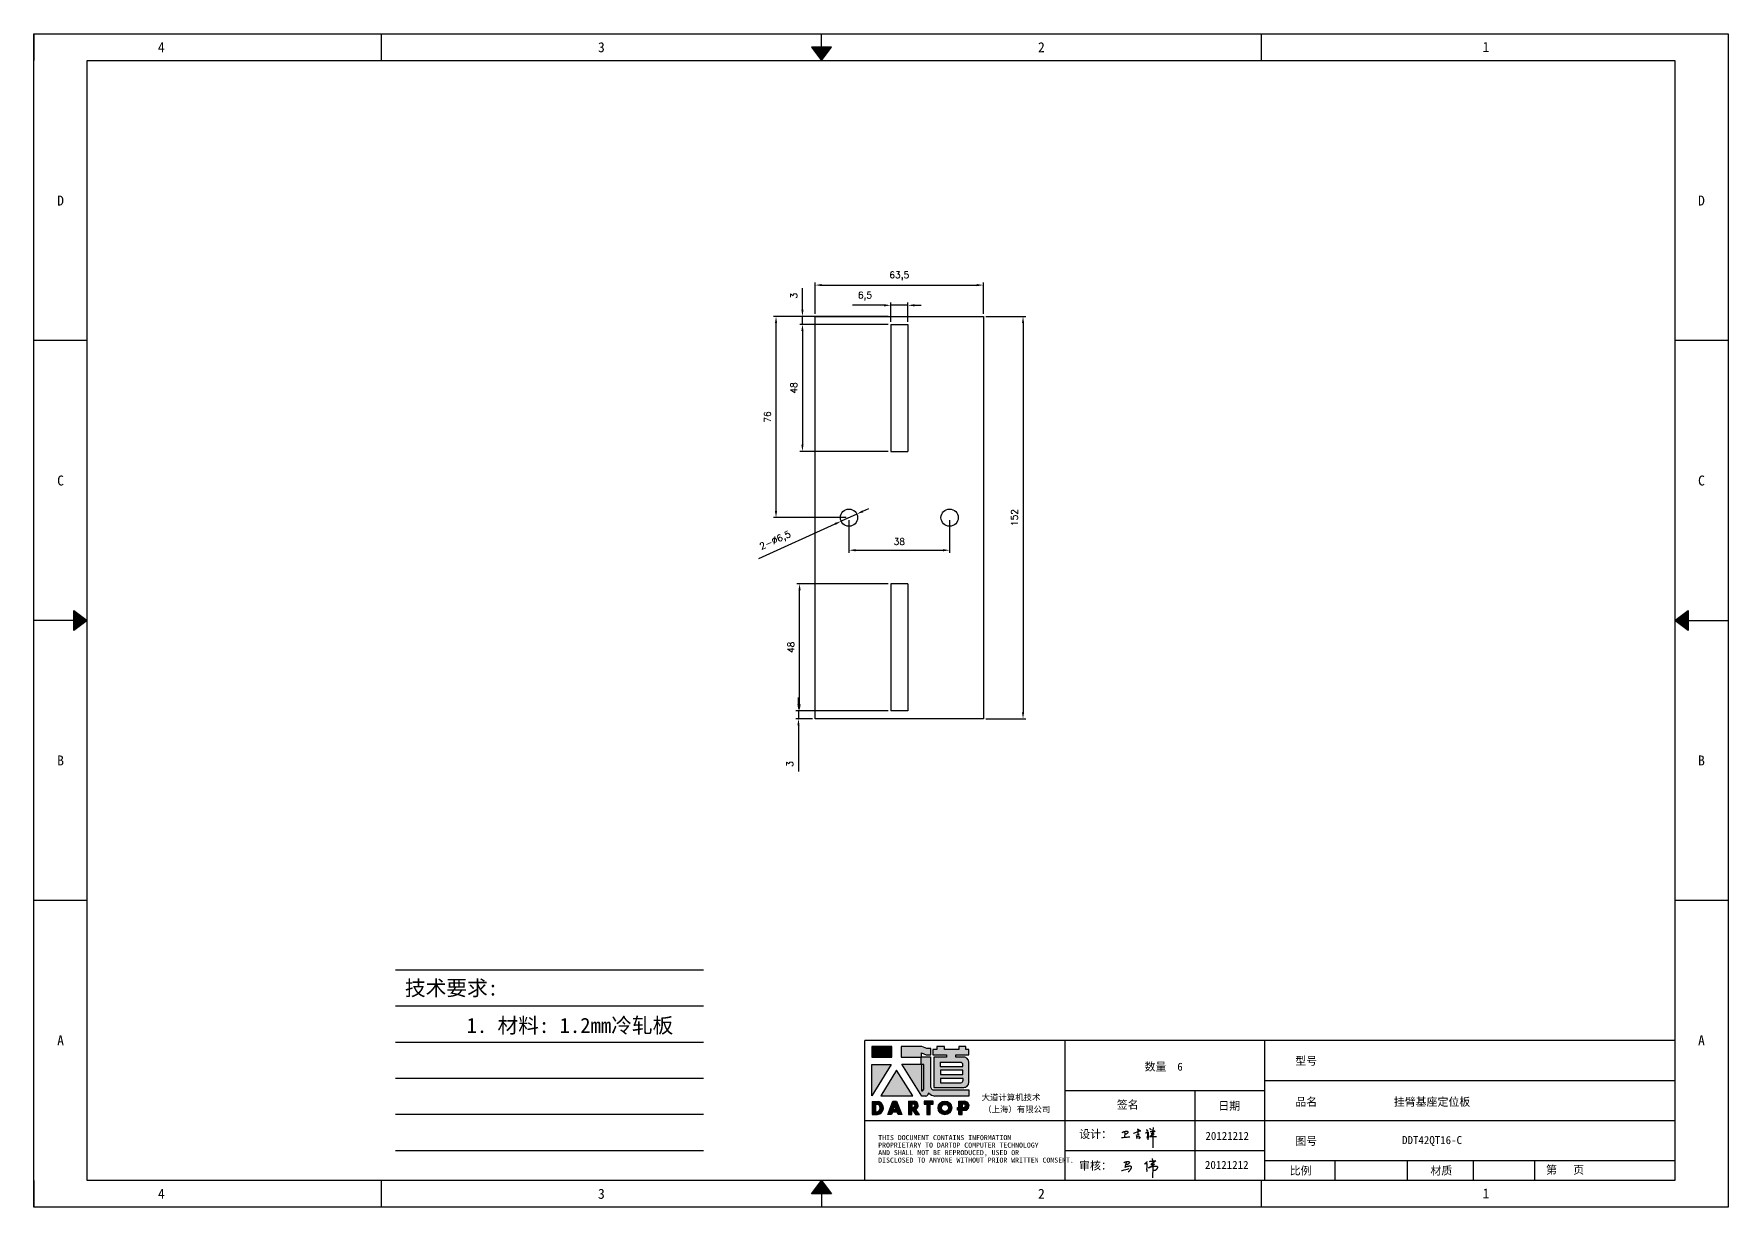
# Model space of a CAD drawing. Header units: millimetres. Extents: x 25928 to 50356, y -44172 to 20163.
# Drawn here: x 39392 to 40032, y 9096 to 9539 of the extents above; entities that cross this region are included whole.
import ezdxf
from ezdxf.enums import TextEntityAlignment as Align

# ---------------------------------------------------------------- set-up
doc = ezdxf.new("R2010")
doc.units = ezdxf.units.MM
doc.linetypes.add('DOT', pattern=[0.25, 0, -0.25])
doc.layers.add('4', color=7, linetype='Continuous')
doc.layers.add('print', color=30, linetype='Continuous')
doc.layers.add('dim', color=2, linetype='Continuous', lineweight=9)
doc.styles.add('Dartop', font='')
doc.styles.add('HZ', font='')
doc.styles.add('hzHT', font='simhei.ttf')
doc.styles.get("Standard").update_dxf_attribs({"font": 'txt', "bigfont": 'gbcbig.shx'})
doc.styles.get('Dartop').set_extended_font_data('FangSong_GB2312')
doc.styles.get('HZ').set_extended_font_data('SimSun')
doc.dimstyles.new('0.5small', dxfattribs={"dimtxt": 2.5, "dimasz": 2.5, "dimexe": 1, "dimexo": 1, "dimgap": 2, "dimtad": 1, "dimtxsty": 'Standard', "dimcen": 2.5, "dimadec": 0, "dimazin": 0, "dimtfac": 1, "dimtmove": 0, "dimatfit": 3, "dimfxl": 0, "dimarcsym": 0})

# ---------------------------------------------------------------- blocks, each defined once
blk = doc.blocks.new('*U5')
at = {"color": 254, "linetype": 'Continuous', "extrusion": (0, 0, -1)}
for points in [[(-17, 0.333), (-16.812, 0.25), (-17, 0.5)], [(-17, 0.333), (-17.188, 0.25), (-16.812, 0.25)], [(-17, 0.333), (-17, 0.5), (-17.188, 0.25)]]:
    blk.add_solid(points, dxfattribs=at)
blk = doc.blocks.new('*U6')
at = {"color": 254, "linetype": 'Continuous'}
for points in [[(17, 21.667), (17.188, 21.75), (16.812, 21.75)], [(17, 21.667), (16.812, 21.75), (17, 21.5)], [(17, 21.667), (17, 21.5), (17.188, 21.75)]]:
    blk.add_solid(points, dxfattribs=at)
blk = doc.blocks.new('*U3')
at = {"color": 254, "linetype": 'Continuous', "extrusion": (0, 0, -1)}
for points in [[(-0.833, 11), (-0.75, 10.812), (-0.75, 11.188)], [(-0.833, 11), (-0.75, 11.188), (-1, 11)], [(-0.833, 11), (-1, 11), (-0.75, 10.812)]]:
    blk.add_solid(points, dxfattribs=at)
blk = doc.blocks.new('dadao')
for p, q in [((48, 19.2), (44.9, 10.4)), ((44.9, 10.4), (51.2, 10.4)), ((51.2, 10.4), (48, 19.2))]:
    blk.add_line(p, q)
for points in [[(41.8, 121.6), (41.8, 143.7), (-0.4, 143.7), (-0.4, 121.6), (41.8, 121.6)], [(104.8, 122), (104.8, 130.3), (114.1, 126.3), (124.2, 126.3), (124.2, 139.6), (115.9, 139.6), (105.1, 143.9), (61.5, 143.9)], [(61.7, 144), (61.7, 121.3), (103.9, 121.3)], [(113.4, 38.7), (105.1, 38.7), (63, 106.5), (103.9, 106.5), (103.9, 120.9), (103.9, 121.3)], [(109.7, 53.6), (109.7, 106.2), (104.3, 106.2), (104.3, 50.4), (106.6, 50.4)], [(144.6, 94.4), (144.6, 84.8), (192, 84.8), (192, 94.1), (144.9, 94.1)], [(120.2, 45), (119.5, 45), (119.5, 44.6)], [(0, 28), (0, 0), (11.8, 0)], [(0.1, 28), (14, 28)], [(7.1, 21.8), (7.1, 6.1), (12, 6.1)], [(7.1, 21.8), (11.4, 21.8)], [(76.8, 28.2), (76.8, 0), (84.1, 0), (84.1, 11.1), (91.6, -0.1), (100.3, -0.1), (91.7, 11.1)], [(76.8, 28.2), (90.6, 28.2)], [(84, 22.7), (84, 15.3), (87.2, 15.3)], [(84, 22.7), (87.3, 22.7)], [(183.7, 0), (183.7, 9.6), (180.6, 9.6), (180.6, 14.9), (183.8, 14.9), (183.8, 28.1), (196.1, 28.1), (196.5, 28.1)], [(183.7, 0), (190.9, 0), (190.9, 9.6), (198.8, 9.6)], [(194.9, 22.3), (190.8, 22.3), (190.8, 15), (194.4, 15)]]:
    blk.add_lwpolyline(points)
blk.add_lwpolyline([(137.1, 144.2), (137.1, 137.9), (128.3, 137.9), (128.3, 126.5), (157.3, 126.5), (157.3, 121.5), (130.3, 121.5), (130.3, 57.5), (194.4, 57.5, 0.414214), (204.4, 67.5), (204.4, 111.3, 0.414214), (194.4, 121.3), (177.5, 121.3), (177.5, 126.3), (204.7, 126.3), (204.7, 137.7), (198.2, 137.7), (198.2, 143.9), (183.3, 143.9), (183.3, 138), (153, 138), (153, 144.2), (137.1, 144.2)], format="xyb", close=True)
for points in [[(104.8, 122), (123.4, 122), (123.4, 60, 0.414214), (131.4, 52), (204.8, 52), (204.8, 39.1), (131.7, 39.1)], [(144.3, 110.8), (144.3, 101.8), (192.3, 101.8), (192.3, 105.5, 0.414214), (187.3, 110.5), (144.3, 110.5)], [(144.6, 77), (144.6, 67.5), (187.6, 67.5, 0.414214), (192.6, 72.5), (192.6, 76.4), (144.6, 76.4)]]:
    blk.add_lwpolyline(points, format="xyb")
for points in [[(-0.3, 106.2), (40.4, 106.2), (-0.3, 39.7), (-0.3, 106.2)], [(51.7, 94.1), (18.4, 39.3), (86.2, 39.3)], [(43.8, 28.2), (51.8, 28.2), (62.6, -0.1), (55, -0.1), (53.2, 5), (42.9, 5), (41.1, 0), (33.6, 0)], [(110, 28.1), (110, 21.9), (116, 21.9), (116, -0.1), (123.2, -0.1), (123.2, 22), (129.2, 22), (129.2, 28.1), (110, 28.1)]]:
    blk.add_lwpolyline(points, close=True)
for radius in [14.5, 7.44]:
    blk.add_circle((154.2, 14.2), radius)
for centre, radius, start, end in [((99.2, 60.7), 12.6, 305.6399, 325.969), ((111.6, 46.7), 8.19, 282.9811, 347.6627), ((136, 61.7), 22.9, 226.7358, 259.3209), ((8.5, 13.9), 8.49, 294.2143, 69.7177), ((9.6, 14.2), 14.4, 278.6604, 72.3203), ((86.4, 19), 3.8, 282.527, 76.7196), ((88.6, 19.4), 8.95, 290.6073, 77.2124), ((193.7, 18.7), 3.8, 280.9891, 72.5513), ((195.7, 18.6), 9.51, 288.8959, 85.2442)]:
    blk.add_arc(centre, radius, start, end)
blk = doc.blocks.new('h')
for p, q in [((20768.1, -2360.9), (20773, -2359.1)), ((20769.5, -2366.9), (20769.8, -2370.6)), ((20769.8, -2370.6), (20770.9, -2378)), ((20770.9, -2378), (20771.5, -2370.6)), ((20772.4, -2369.3), (20774.9, -2367.8)), ((20773, -2359.1), (20784.1, -2355.2)), ((20773.3, -2331.8), (20775.3, -2338.7)), ((20789.1, -2340.9), (20773.5, -2331.9)), ((20775.3, -2338.7), (20775.6, -2351.2)), ((20775.6, -2351.2), (20775.5, -2357.3)), ((20782.2, -2369.2), (20780, -2377.1)), ((20780, -2377.1), (20788.3, -2371.3)), ((20780.1, -2366.4), (20780.8, -2366.4)), ((20781.9, -2367.4), (20782.2, -2369.2)), ((20845.7, -2343.5), (20848.4, -2353)), ((20848.9, -2370.3), (20847.9, -2424)), ((20848.4, -2353), (20848.9, -2370.3))]:
    blk.add_line(p, q)
for points in [[(20696.6, -2372.4, 0.002073), (20710.6, -2371.9, 0.016137), (20719.6, -2371.3, 0.008314), (20736.9, -2369.3)], [(20699.1, -2348.2, -0.029745), (20704.6, -2345.4, -0.046842), (20708.4, -2344.2, -0.00919), (20714.3, -2343, -0.018517), (20717.2, -2342.5, -0.037841), (20720.3, -2342.4, -0.039541), (20723.2, -2342.8, -0.149785), (20726, -2344.3, -0.204935), (20726.9, -2346.6, -0.074872), (20726.5, -2348.3, -0.061615), (20725.6, -2350.3, -0.034204), (20723.8, -2352.6, -0.045776), (20722.3, -2354.1, -0.054985), (20720.4, -2355.3, -0.036348), (20717.3, -2356.5, -0.067752), (20715.7, -2356.8, -0.043553), (20713.2, -2356.7)], [(20755, -2351.9, -0.024077), (20759.9, -2350.1, -0.013147), (20768.7, -2346.5, -0.00522), (20775.4, -2344.1, -0.018517), (20777.3, -2343.4, -0.008274), (20786.3, -2341, -0.039541), (20788.3, -2340.8, -0.079216), (20789.4, -2341, -0.204935)], [(20813.5, -2350.1, 0.007348), (20815.9, -2348.7, 0.008421), (20818, -2347.3, 0.009459), (20819.7, -2346.2, -0.016325), (20820.7, -2345.5, -0.173771), (20821.8, -2345.3, -0.085159), (20823.9, -2346, -0.125883), (20826, -2347.9, -0.160659), (20826.6, -2350.1, -0.010447), (20826.5, -2352.3, -0.008247), (20826.2, -2355.1, -0.002698), (20825.3, -2374, 0.001562), (20823.9, -2383.7, 0.016137)], [(20816.8, -2335, -0.053561), (20819.6, -2336.1, -0.075272), (20821.3, -2337.3, -0.005295), (20822.5, -2338.5, -0.009337), (20823.1, -2339.1, -0.026146), (20823.7, -2339.8, -0.016644), (20824.5, -2340.9)], [(20832.1, -2329.2, -0.053561), (20834.9, -2330.3, -0.075272), (20836.7, -2331.5, -0.005295), (20837.8, -2332.6, -0.009337), (20838.5, -2333.3, -0.026146), (20839, -2334, -0.016644), (20839.8, -2335.1)], [(20836, -2343.7, -0.02797), (20842.1, -2342.6, -0.048868), (20845.6, -2342.2, -0.00919), (20851.1, -2341.4, -0.018517), (20853.9, -2341.1, -0.037841), (20856.7, -2341.2, -0.039541), (20859.4, -2341.6, -0.018282), (20840.6, -2354.7, -0.000937)], [(20847.6, -2340.2, 0.021784), (20849.6, -2335.9, 0.028296), (20850.8, -2332.4, 0.008136), (20851.9, -2328.2, 0.028913), (20852.2, -2327, 0.08193), (20852.1, -2325.9, 0.075058), (20851.7, -2324.7, 0.275043)]]:
    blk.add_lwpolyline(points, format="xyb")
for points in [[(20711.3, -2343.5), (20711.3, -2343.5), (20711.5, -2355.8), (20710.7, -2368), (20710.6, -2371.9)], [(20821.5, -2350.6), (20822.4, -2359.2), (20822.2, -2364.9), (20821.7, -2369), (20821.3, -2376.3), (20823.6, -2368.5), (20827.2, -2366.3), (20829.5, -2366.3)], [(20840.6, -2354.7), (20850, -2354.7), (20855, -2354.3), (20845.9, -2361.1), (20840.5, -2364), (20833, -2367.5), (20863.2, -2367.4), (20865.9, -2367.3)]]:
    blk.add_lwpolyline(points)
for centre, radius, start, end in [((20773.7, -2371.2), 2.3, 121.9907, 163.60158), ((20787.5, -2406), 40.3, 100.61827, 108.24823), ((20780.8, -2367.6), 1.15, 9.4675, 90)]:
    blk.add_arc(centre, radius, start, end)
blk = doc.blocks.new('*U4')
at = {"color": 254, "linetype": 'Continuous', "extrusion": (0, 0, -1)}
for points in [[(-33.167, 11), (-33, 11), (-33.25, 11.188)], [(-33.167, 11), (-33.25, 11.188), (-33.25, 10.812)], [(-33.167, 11), (-33.25, 10.812), (-33, 11)]]:
    blk.add_solid(points, dxfattribs=at)
blk = doc.blocks.new('*D109')
at = {"layer": 'Defpoints', "color": 0}
for p in [(39750.56, 9443.83), (39687.06, 9432), (39750.56, 9432)]:
    blk.add_point(p, dxfattribs=at)
at = {"layer": 'dim', "color": 0, "lineweight": -2}
for p, q in [((39687.06, 9433), (39687.06, 9444.83)), ((39750.56, 9433), (39750.56, 9444.83)), ((39689.56, 9443.83), (39748.06, 9443.83))]:
    blk.add_line(p, q, dxfattribs=at)
at = {"layer": 'dim', "color": 0}
for points in [[(39689.56, 9444.25), (39689.56, 9443.42), (39687.06, 9443.83)], [(39748.06, 9444.25), (39748.06, 9443.42), (39750.56, 9443.83)]]:
    blk.add_solid(points, dxfattribs=at)
at = {"layer": 'dim', "color": 0, "insert": (39718.81, 9447.29), "char_height": 2.5, "attachment_point": 5}
blk.add_mtext('63,5', dxfattribs=at)
blk = doc.blocks.new('*D110')
at = {"layer": 'Defpoints', "color": 0}
for p in [(39750.56, 9432), (39750.56, 9280), (39765.55, 9280)]:
    blk.add_point(p, dxfattribs=at)
at = {"layer": 'dim', "color": 0, "lineweight": -2}
for p, q in [((39751.56, 9432), (39766.55, 9432)), ((39765.55, 9429.5), (39765.55, 9282.5)), ((39751.56, 9280), (39766.55, 9280))]:
    blk.add_line(p, q, dxfattribs=at)
at = {"layer": 'dim', "color": 0}
for points in [[(39765.13, 9429.5), (39765.96, 9429.5), (39765.55, 9432)], [(39765.13, 9282.5), (39765.96, 9282.5), (39765.55, 9280)]]:
    blk.add_solid(points, dxfattribs=at)
at = {"layer": 'dim', "color": 0, "insert": (39762.3, 9356), "char_height": 2.5, "attachment_point": 5, "rotation": 90}
blk.add_mtext('152', dxfattribs=at)
blk = doc.blocks.new('*D111')
at = {"layer": 'Defpoints', "color": 0}
for p in [(39715.56, 9436.2), (39715.56, 9429), (39722.06, 9429)]:
    blk.add_point(p, dxfattribs=at)
at = {"layer": 'dim', "color": 0, "lineweight": -2}
for p, q in [((39713.06, 9436.2), (39701.15, 9436.2)), ((39715.56, 9430), (39715.56, 9437.2)), ((39722.06, 9436.2), (39715.56, 9436.2)), ((39722.06, 9430), (39722.06, 9437.2)), ((39724.56, 9436.2), (39727.06, 9436.2))]:
    blk.add_line(p, q, dxfattribs=at)
at = {"layer": 'dim', "color": 0}
for points in [[(39713.06, 9436.62), (39713.06, 9435.78), (39715.56, 9436.2)], [(39724.56, 9436.62), (39724.56, 9435.78), (39722.06, 9436.2)]]:
    blk.add_solid(points, dxfattribs=at)
at = {"layer": 'dim', "color": 0, "insert": (39705.85, 9439.66), "char_height": 2.5, "attachment_point": 5}
blk.add_mtext('6,5', dxfattribs=at)
blk = doc.blocks.new('*D112')
at = {"layer": 'Defpoints', "color": 0}
for p in [(39672.26, 9432), (39687.06, 9432), (39699.81, 9356)]:
    blk.add_point(p, dxfattribs=at)
at = {"layer": 'dim', "color": 0, "lineweight": -2}
for p, q in [((39686.06, 9432), (39671.26, 9432)), ((39672.26, 9358.5), (39672.26, 9429.5)), ((39698.81, 9356), (39671.26, 9356))]:
    blk.add_line(p, q, dxfattribs=at)
at = {"layer": 'dim', "color": 0}
for points in [[(39671.84, 9429.5), (39672.67, 9429.5), (39672.26, 9432)], [(39671.84, 9358.5), (39672.67, 9358.5), (39672.26, 9356)]]:
    blk.add_solid(points, dxfattribs=at)
at = {"layer": 'dim', "color": 0, "insert": (39669.01, 9394), "char_height": 2.5, "attachment_point": 5, "rotation": 90}
blk.add_mtext('76', dxfattribs=at)
blk = doc.blocks.new('*D113')
at = {"layer": 'Defpoints', "color": 0}
for p in [(39682.24, 9432), (39715.56, 9432), (39715.56, 9429)]:
    blk.add_point(p, dxfattribs=at)
at = {"layer": 'dim', "color": 0, "lineweight": -2}
for p, q in [((39682.24, 9434.5), (39682.24, 9442.67)), ((39714.56, 9432), (39681.24, 9432)), ((39682.24, 9429), (39682.24, 9432)), ((39714.56, 9429), (39681.24, 9429)), ((39682.24, 9426.5), (39682.24, 9424))]:
    blk.add_line(p, q, dxfattribs=at)
at = {"layer": 'dim', "color": 0}
for points in [[(39681.82, 9434.5), (39682.65, 9434.5), (39682.24, 9432)], [(39681.82, 9426.5), (39682.65, 9426.5), (39682.24, 9429)]]:
    blk.add_solid(points, dxfattribs=at)
at = {"layer": 'dim', "color": 0, "insert": (39678.99, 9439.83), "char_height": 2.5, "attachment_point": 5, "rotation": 90}
blk.add_mtext('3', dxfattribs=at)
blk = doc.blocks.new('*D114')
at = {"layer": 'Defpoints', "color": 0}
for p in [(39714.56, 9429), (39682.24, 9381), (39715.56, 9381)]:
    blk.add_point(p, dxfattribs=at)
at = {"layer": 'dim', "color": 0, "lineweight": -2}
for p, q in [((39713.56, 9429), (39681.24, 9429)), ((39682.24, 9426.5), (39682.24, 9383.5)), ((39714.56, 9381), (39681.24, 9381))]:
    blk.add_line(p, q, dxfattribs=at)
at = {"layer": 'dim', "color": 0}
for points in [[(39681.82, 9426.5), (39682.65, 9426.5), (39682.24, 9429)], [(39681.82, 9383.5), (39682.65, 9383.5), (39682.24, 9381)]]:
    blk.add_solid(points, dxfattribs=at)
at = {"layer": 'dim', "color": 0, "insert": (39678.99, 9405), "char_height": 2.5, "attachment_point": 5, "rotation": 90}
blk.add_mtext('48', dxfattribs=at)
blk = doc.blocks.new('*D115')
at = {"layer": 'Defpoints', "color": 0}
for p in [(39680.73, 9283), (39687.06, 9280), (39715.56, 9283)]:
    blk.add_point(p, dxfattribs=at)
at = {"layer": 'dim', "color": 0, "lineweight": -2}
for p, q in [((39680.73, 9285.5), (39680.73, 9288)), ((39714.56, 9283), (39679.73, 9283)), ((39686.06, 9280), (39679.73, 9280)), ((39680.73, 9283), (39680.73, 9280)), ((39680.73, 9277.5), (39680.73, 9260.1))]:
    blk.add_line(p, q, dxfattribs=at)
at = {"layer": 'dim', "color": 0}
for points in [[(39680.32, 9285.5), (39681.15, 9285.5), (39680.73, 9283)], [(39680.32, 9277.5), (39681.15, 9277.5), (39680.73, 9280)]]:
    blk.add_solid(points, dxfattribs=at)
at = {"layer": 'dim', "color": 0, "insert": (39677.48, 9262.94), "char_height": 2.5, "attachment_point": 5, "rotation": 90}
blk.add_mtext('3', dxfattribs=at)
blk = doc.blocks.new('*D116')
at = {"layer": 'Defpoints', "color": 0}
for p in [(39681.15, 9331), (39715.56, 9331), (39715.56, 9283)]:
    blk.add_point(p, dxfattribs=at)
at = {"layer": 'dim', "color": 0, "lineweight": -2}
for p, q in [((39714.56, 9331), (39680.15, 9331)), ((39681.15, 9285.5), (39681.15, 9328.5)), ((39714.56, 9283), (39680.15, 9283))]:
    blk.add_line(p, q, dxfattribs=at)
at = {"layer": 'dim', "color": 0}
for points in [[(39680.73, 9328.5), (39681.57, 9328.5), (39681.15, 9331)], [(39680.73, 9285.5), (39681.57, 9285.5), (39681.15, 9283)]]:
    blk.add_solid(points, dxfattribs=at)
at = {"layer": 'dim', "color": 0, "insert": (39677.9, 9307), "char_height": 2.5, "attachment_point": 5, "rotation": 90}
blk.add_mtext('48', dxfattribs=at)
blk = doc.blocks.new('*D117')
at = {"layer": 'Defpoints', "color": 0}
for p in [(39699.81, 9356), (39737.81, 9356), (39737.81, 9343.69)]:
    blk.add_point(p, dxfattribs=at)
at = {"layer": 'dim', "color": 0, "lineweight": -2}
for p, q in [((39699.81, 9355), (39699.81, 9342.69)), ((39737.81, 9355), (39737.81, 9342.69)), ((39702.31, 9343.69), (39735.31, 9343.69))]:
    blk.add_line(p, q, dxfattribs=at)
at = {"layer": 'dim', "color": 0}
for points in [[(39702.31, 9344.1), (39702.31, 9343.27), (39699.81, 9343.69)], [(39735.31, 9344.1), (39735.31, 9343.27), (39737.81, 9343.69)]]:
    blk.add_solid(points, dxfattribs=at)
at = {"layer": 'dim', "color": 0, "insert": (39718.81, 9346.94), "char_height": 2.5, "attachment_point": 5}
blk.add_mtext('38', dxfattribs=at)
blk = doc.blocks.new('*D118')
at = {"layer": 'Defpoints', "color": 0}
for p in [(39702.77, 9357.35), (39696.86, 9354.65)]:
    blk.add_point(p, dxfattribs=at)
at = {"layer": 'dim', "color": 0, "lineweight": -2}
for p, q in [((39702.77, 9357.35), (39696.86, 9354.65)), ((39705.05, 9358.38), (39707.32, 9359.42)), ((39665.8, 9340.52), (39694.58, 9353.62))]:
    blk.add_line(p, q, dxfattribs=at)
at = {"layer": 'dim', "color": 0}
for points in [[(39704.87, 9358.76), (39705.22, 9358), (39702.77, 9357.35)], [(39694.41, 9354), (39694.75, 9353.24), (39696.86, 9354.65)]]:
    blk.add_solid(points, dxfattribs=at)
at = {"layer": 'dim', "color": 0, "insert": (39672.06, 9347.17), "char_height": 2.5, "attachment_point": 5, "rotation": 24.47104}
blk.add_mtext('2-∅6,5', dxfattribs=at)

msp = doc.modelspace()

# ---------------------------------------------------------------- hatches: boundary and pattern name
for points in [[(39715.998, 9156.167), (39708.464, 9156.167), (39708.464, 9152.231), (39715.998, 9152.231)], [(39715.755, 9149.477), (39708.484, 9149.477), (39708.484, 9137.605)], [(39717.771, 9147.323), (39711.827, 9137.526), (39723.93, 9137.526)], [(39731.615, 9135.522), (39728.175, 9135.522), (39728.175, 9134.431), (39729.248, 9134.431), (39729.248, 9130.498), (39730.533, 9130.498), (39730.533, 9134.433), (39731.615, 9134.433)]]:
    msp.add_hatch(color=0).paths.add_polyline_path(points)
h = msp.add_hatch(color=0)
h.paths.add_polyline_path([(39727.256, 9153.775), (39728.919, 9153.057), (39730.717, 9153.057), (39730.717, 9155.436), (39729.234, 9155.436), (39727.301, 9156.199), (39719.558, 9156.199), (39719.558, 9152.175), (39727.092, 9152.175), (39727.092, 9152.094), (39727.092, 9149.522), (39719.786, 9149.522), (39727.301, 9137.428), (39728.789, 9137.428, 0.2793748), (39729.875, 9138.484), (39729.875, 9138.54), (39730.006, 9138.54, 0.1431454), (39732.055, 9137.497), (39745.114, 9137.497), (39745.114, 9139.791), (39731.999, 9139.791, -0.4142136), (39730.571, 9141.22), (39730.571, 9152.302), (39727.256, 9152.302)])
h.paths.add_polyline_path([(39727.168, 9149.471), (39728.125, 9149.47), (39728.125, 9140.084, -0.0889357), (39727.571, 9139.513), (39727.165, 9139.513)], flags=16)
h = msp.add_hatch(color=0)
h.paths.add_polyline_path([(39745.091, 9155.103), (39743.929, 9155.103), (39743.929, 9156.208), (39741.273, 9156.208), (39741.273, 9155.158), (39735.852, 9155.158), (39735.852, 9156.263), (39733.012, 9156.263), (39733.012, 9155.137), (39731.443, 9155.137), (39731.443, 9153.1), (39736.621, 9153.1), (39736.621, 9152.199), (39731.796, 9152.199), (39731.796, 9140.789), (39743.25, 9140.789, 0.4142136), (39745.036, 9142.574), (39745.036, 9150.388, 0.4142136), (39743.25, 9152.174), (39740.222, 9152.174), (39740.222, 9153.058), (39745.091, 9153.058)])
h.paths.add_polyline_path([(39741.985, 9150.239, -0.4142136), (39742.878, 9149.346), (39742.878, 9148.692), (39734.302, 9148.692), (39734.302, 9150.239)], flags=16)
h.paths.add_polyline_path([(39742.823, 9147.31), (39742.823, 9145.652), (39734.358, 9145.652), (39734.358, 9147.31)], flags=16)
h.paths.add_polyline_path([(39742.933, 9144.16), (39742.933, 9143.45, -0.4142136), (39742.04, 9142.557), (39734.358, 9142.557), (39734.358, 9144.16)], flags=16)
h = msp.add_hatch(color=0)
h.paths.add_polyline_path([(39711.032, 9135.504), (39708.538, 9135.504), (39708.538, 9130.513), (39710.639, 9130.513, 0.7930159)])
h.paths.add_polyline_path([(39710.676, 9131.606), (39709.803, 9131.606), (39709.803, 9134.411), (39710.579, 9134.411, -0.6713609)], flags=16)
h = msp.add_hatch(color=0)
h.paths.add_polyline_path([(39717.79, 9135.545), (39716.366, 9135.545), (39714.535, 9130.508), (39715.884, 9130.508), (39716.201, 9131.401), (39718.028, 9131.401), (39718.352, 9130.497), (39719.711, 9130.497)])
h.paths.add_polyline_path([(39717.679, 9132.363), (39716.547, 9132.363), (39717.102, 9133.946)], flags=16)
h = msp.add_hatch(color=0)
h.paths.add_polyline_path([(39724.709, 9135.542), (39722.256, 9135.542), (39722.256, 9130.505), (39723.552, 9130.505), (39723.552, 9132.502), (39724.885, 9130.487), (39726.451, 9130.487), (39724.918, 9132.489, 0.7440549)])
h.paths.add_polyline_path([(39723.54, 9133.247), (39723.54, 9134.57), (39724.12, 9134.57, -0.796809), (39724.111, 9133.247)], flags=16)
h = msp.add_hatch(color=0)
h.paths.add_polyline_path([(39733.485, 9133.041, 1), (39738.656, 9133.041, 1)])
h.paths.add_polyline_path([(39737.399, 9133.041, -1), (39734.742, 9133.041, -1)], flags=16)
h = msp.add_hatch(color=0)
h.paths.add_polyline_path([(39743.617, 9135.53), (39743.542, 9135.53), (39741.355, 9135.53), (39741.355, 9133.179), (39740.775, 9133.179), (39740.775, 9132.225), (39741.346, 9132.225), (39741.346, 9130.514), (39742.623, 9130.514), (39742.623, 9132.232), (39744.026, 9132.232, 0.8123038)])
h.paths.add_polyline_path([(39742.604, 9133.186), (39742.604, 9134.5), (39743.33, 9134.5, -0.7782134), (39743.256, 9133.186)], flags=16)

# ---------------------------------------------------------------- linework, layer by layer
at = {"color": 0, "linetype": 'DOT'}
for p, q in [((39391.974, 9538.725), (40021.767, 9538.725)), ((39391.974, 9105.628), (39391.974, 9528.653)), ((40021.767, 9095.556), (39391.974, 9095.556))]:
    msp.add_line(p, q, dxfattribs=at)
at = {"color": 0}
for p, q in [((39391.974, 9538.725), (39391.974, 9528.653)), ((39523.202, 9528.653), (39523.202, 9538.725)), ((39689.39, 9533.689), (39689.39, 9538.725)), ((39855.579, 9528.653), (39855.579, 9538.725)), ((39412.118, 9105.628), (39412.118, 9528.653)), ((39412.118, 9528.653), (40011.695, 9528.653)), ((40011.695, 9528.653), (40011.695, 9105.628)), ((39412.118, 9422.896), (39391.974, 9422.896)), ((40031.839, 9422.896), (40011.695, 9422.896)), ((39407.082, 9317.14), (39391.974, 9317.14)), ((40016.731, 9317.14), (40031.839, 9317.14)), ((39412.118, 9211.384), (39391.974, 9211.384)), ((40031.839, 9211.384), (40011.695, 9211.384)), ((40011.695, 9158.506), (39705.757, 9158.506)), ((39705.757, 9105.628), (39705.757, 9158.506)), ((39781.297, 9158.506), (39781.297, 9105.628)), ((39856.838, 9105.628), (39856.838, 9158.506)), ((39781.297, 9139.621), (39856.838, 9139.621)), ((39830.398, 9139.621), (39830.398, 9105.628)), ((39856.838, 9143.398), (40011.695, 9143.398)), ((39705.757, 9128.29), (39781.297, 9128.29)), ((39781.297, 9128.29), (40011.695, 9128.29)), ((39781.297, 9116.959), (39856.838, 9116.959)), ((39856.838, 9113.182), (40011.695, 9113.182)), ((39883.414, 9105.628), (39883.414, 9113.182)), ((39910.804, 9105.628), (39910.804, 9113.182)), ((39935.703, 9105.628), (39935.703, 9113.182)), ((39958.817, 9105.628), (39958.817, 9113.182)), ((39391.974, 9105.628), (39391.974, 9095.556)), ((40011.695, 9105.628), (39412.118, 9105.628)), ((39523.202, 9095.556), (39523.202, 9105.628)), ((39855.579, 9095.556), (39855.579, 9105.628)), ((39689.39, 9100.592), (39689.39, 9095.556))]:
    msp.add_line(p, q, dxfattribs=at)
for p, q in [((39687.063, 9432), (39750.563, 9432)), ((39687.063, 9280), (39687.063, 9432)), ((39750.563, 9432), (39750.563, 9280)), ((39715.563, 9429), (39722.063, 9429)), ((39715.563, 9429), (39715.563, 9381)), ((39722.063, 9429), (39722.063, 9381)), ((39715.563, 9381), (39722.063, 9381)), ((39715.563, 9331), (39715.563, 9283)), ((39722.063, 9331), (39715.563, 9331)), ((39722.063, 9331), (39722.063, 9283)), ((39750.563, 9280), (39687.063, 9280)), ((39722.063, 9283), (39715.563, 9283)), ((39813.769, 9111.681), (39814.713, 9111.681)), ((39815.216, 9111.726), (39814.273, 9111.08)), ((39814.307, 9113.921), (39814.524, 9112.11)), ((39814.524, 9112.11), (39814.559, 9110.773)), ((39814.713, 9111.681), (39815.216, 9111.726)), ((39813.739, 9110.795), (39812.996, 9110.393)), ((39814.273, 9111.08), (39813.739, 9110.795)), ((39814.559, 9110.773), (39814.479, 9106.614))]:
    msp.add_line(p, q)
for points in [[(39689.39, 9528.653), (39693.167, 9533.689), (39685.613, 9533.689), (39689.39, 9528.653)], [(39412.118, 9317.14), (39407.082, 9313.363), (39407.082, 9320.917), (39412.118, 9317.14)], [(40011.695, 9317.14), (40016.731, 9320.917), (40016.731, 9313.363), (40011.695, 9317.14)], [(39689.39, 9105.628), (39693.167, 9100.592), (39685.613, 9100.592), (39689.39, 9105.628)]]:
    msp.add_lwpolyline(points, close=True, dxfattribs=at)
for points in [[(39803.563, 9112.334, -0.029745), (39803.995, 9112.55, -0.0468422), (39804.287, 9112.644, -0.0091902), (39804.744, 9112.736, -0.0185172), (39804.972, 9112.769, -0.0378406), (39805.208, 9112.777, -0.0395413), (39805.433, 9112.749, -0.1497852), (39805.652, 9112.629, -0.2049352), (39805.719, 9112.456, -0.0748717), (39805.693, 9112.319, -0.0616146), (39805.619, 9112.168, -0.0342039), (39805.484, 9111.989, -0.0457759), (39805.363, 9111.874, -0.054985), (39805.216, 9111.782, -0.0363479), (39804.974, 9111.685, -0.0677521), (39804.853, 9111.665, -0.0435534), (39804.662, 9111.674)], [(39813.306, 9112.794, -0.0279703), (39813.916, 9112.907, -0.0488679), (39814.27, 9112.945, -0.0091902), (39814.826, 9113.027, -0.0185172), (39815.104, 9113.052, -0.0378406), (39815.389, 9113.046, -0.0395413), (39815.658, 9112.999, -0.0182819), (39813.769, 9111.681, -0.0009369)], [(39812.996, 9110.393, -0.029745), (39813.67, 9110.73, -0.0468422), (39814.126, 9110.877, -0.0091902), (39814.838, 9111.021, -0.0185172), (39815.195, 9111.073, -0.0378406), (39815.563, 9111.084, -0.0395413), (39815.913, 9111.041, -0.1497852), (39816.254, 9110.854, -0.2049352), (39816.359, 9110.584, -0.0748717), (39816.319, 9110.37, -0.0616146), (39816.203, 9110.134, -0.0342039), (39815.992, 9109.856, -0.0457759), (39815.804, 9109.675, -0.054985), (39815.576, 9109.532, -0.0363479), (39815.198, 9109.382, -0.0677521), (39815.008, 9109.349, -0.0435534), (39814.711, 9109.364)]]:
    msp.add_lwpolyline(points, format="xyb")
msp.add_lwpolyline([(39804.515, 9112.692), (39804.515, 9112.692), (39804.371, 9111.807), (39804.133, 9110.975), (39803.978, 9110.464)])
for centre in [(39699.813, 9356), (39737.813, 9356)]:
    msp.add_circle(centre, 3.25)
for centre, radius, start, end in [((39807.774, 9118.325), 7.458, 299.265464, 300.9495), ((39824.67, 9055.813), 57.583, 102.46592, 103.2053), ((39785.428, 9139.648), 38.128, 313.366132, 315.296084), ((39812.245, 9111.795), 0.244, 52.375745, 91.291159), ((39812.162, 9111.833), 0.279, 357.196828, 33.705179), ((39808.342, 9112.02), 4.103, 354.802684, 357.196828), ((39802.458, 9110.928), 1.596, 281.076982, 291.212632), ((39767.358, 9253.404), 148.319, 283.91895, 284.971512), ((39806.417, 9106.242), 4.876, 113.202449, 120.017497), ((39805.273, 9108.912), 1.971, 102.47486, 113.202449), ((39808.129, 9096.001), 15.195, 100.36867, 102.47486), ((39804.955, 9110.181), 1.257, 283.816254, 294.030509), ((39806.068, 9107.264), 3.745, 96.125337, 100.36867), ((39805.223, 9109.559), 0.58, 294.836428, 309.901134), ((39797.491, 9116.693), 11.096, 316.919563, 320.58866), ((39805.869, 9109.123), 1.875, 87.457037, 96.125337), ((39805.876, 9109.28), 1.717, 78.399567, 87.457037), ((39803.779, 9111.303), 2.821, 324.094808, 331.378357), ((39806.118, 9110.462), 0.511, 44.324655, 78.399567), ((39805.968, 9110.196), 0.377, 319.573073, 337.48549), ((39804.93, 9111.025), 1.694, 324.910666, 333.348429), ((39805.754, 9110.717), 0.825, 326.76781, 340.871018), ((39806.281, 9110.621), 0.284, 357.998393, 44.324655), ((39806.004, 9110.631), 0.561, 340.871018, 357.998393), ((39932.67, 9091.414), 121.7, 171.410173, 171.768083), ((39597.797, 9118.712), 214.732, 357.565664, 358.057278), ((39805.873, 9112.245), 6.583, 352.912546, 354.802684)]:
    msp.add_arc(centre, radius, start, end)
at = {"layer": 'Defpoints'}
for p, q in [((39528.59, 9185.215), (39644.849, 9185.215)), ((39528.59, 9171.565), (39644.849, 9171.565)), ((39528.59, 9171.565), (39644.849, 9171.565)), ((39528.59, 9157.915), (39644.849, 9157.915)), ((39528.59, 9144.265), (39644.849, 9144.265)), ((39528.59, 9130.615), (39644.849, 9130.615)), ((39528.59, 9116.965), (39644.849, 9116.965))]:
    msp.add_line(p, q, dxfattribs=at)
at = {"layer": 'print'}
msp.add_lwpolyline([(39391.974, 9538.725), (40031.839, 9538.725), (40031.839, 9095.556), (39391.974, 9095.556)], close=True, dxfattribs=at)

# ---------------------------------------------------------------- block references
at = {"color": 0, "linetype": 'Continuous', "xscale": 20.14402654906928, "yscale": 20.14402654921842, "zscale": 20.14402654921862}
for name, p in [('*U6', (39346.942, 9095.556)), ('*U3', (39391.974, 9095.556)), ('*U4', (39346.942, 9095.556)), ('*U5', (39346.942, 9095.556))]:
    msp.add_blockref(name, p, dxfattribs=at)
at = {"color": 0}
for name, p, xscale, yscale, zscale in [('dadao', (39708.538, 9130.513), 0.1785493262164481, 0.178549326230053, 0.1785493262317104), ('h', (38199.342, 9305.69), 0.07747410198493163, 0.07747410198530816, 0.07747410198528001)]:
    msp.add_blockref(name, p, dxfattribs=dict(at, xscale=xscale, yscale=yscale, zscale=zscale))

# ---------------------------------------------------------------- texts
for s, height, style, p in [('4', 3.777, 'Dartop', (39440.108, 9533.689)), ('3', 3.777, 'Dartop', (39606.296, 9533.689)), ('2', 3.777, 'Dartop', (39772.484, 9533.689)), ('1', 3.777, 'Dartop', (39940.394, 9533.808)), ('D', 3.777, 'Dartop', (39402.046, 9475.774)), ('D', 3.777, 'Dartop', (40021.767, 9475.774)), ('C', 3.777, 'Dartop', (39402.046, 9370.018)), ('C', 3.777, 'Dartop', (40021.767, 9370.018)), ('B', 3.777, 'Dartop', (39402.046, 9264.262)), ('B', 3.777, 'Dartop', (40021.767, 9264.262)), ('A', 3.777, 'Dartop', (39402.046, 9158.506)), ('A', 3.777, 'Dartop', (40021.767, 9158.506)), ('数量  6', 3.0216, 'hzHT', (39818.661, 9148.601)), ('型号', 3.0216, 'hzHT', (39872.514, 9150.82)), ('挂臂基座定位板', 3.0216, 'hzHT', (39920.022, 9135.308)), ('签名', 3.0216, 'hzHT', (39805.088, 9134.201)), ('日期', 3.0216, 'hzHT', (39843.429, 9133.83)), ('品名', 3.0216, 'hzHT', (39872.514, 9135.308)), ('20121212', 3.0216, 'hzHT', (39842.653, 9122.47)), ('图号', 3.0216, 'hzHT', (39872.514, 9120.539)), ('DDT42QT16-C', 3.0216, 'hzHT', (39920.022, 9120.879)), ('20121212', 3.0216, 'hzHT', (39842.473, 9111.506)), ('比例', 3.0216, 'hzHT', (39870.407, 9109.326)), ('材质', 3.0216, 'hzHT', (39923.532, 9109.326)), ('第   页', 3.0216, 'hzHT', (39970.274, 9109.64)), ('4', 3.777, 'Dartop', (39440.108, 9100.592)), ('3', 3.777, 'Dartop', (39606.296, 9100.592)), ('2', 3.777, 'Dartop', (39772.484, 9100.592)), ('1', 3.777, 'Dartop', (39940.394, 9100.712))]:
    msp.add_text(s, height=height, dxfattribs=dict(at, style=style)).set_placement(p, align=Align.MIDDLE_CENTER)
at = {"style": 'HZ'}
for s, p in [('技术要求:', (39549.703, 9178.326)), ('     1. 材料: 1.2mm冷轧板', (39584.67, 9164.204))]:
    msp.add_text(s, height=5.733, dxfattribs=at).set_placement(p, align=Align.MIDDLE_CENTER)
at = {"color": 0, "style": 'hzHT'}
for s, height, p in [('设计：', 3.0216, (39786.784, 9121.612)), ('THIS DOCUMENT CONTAINS INFORMATION', 1.8885, (39710.856, 9120.868)), ('PROPRIETARY TO DARTOP COMPUTER TECHNOLOGY', 1.8885, (39710.856, 9118.036)), ('AND SHALL NOT BE REPRODUCED, USED OR', 1.8885, (39710.856, 9115.203)), ('DISCLOSED TO ANYONE WITHOUT PRIOR WRITTEN CONSENT.', 1.8885, (39710.856, 9112.37)), ('审核：', 3.0216, (39786.739, 9109.714))]:
    msp.add_text(s, height=height, dxfattribs=at).set_placement(p)
at = {"layer": '4', "color": 0, "style": 'hzHT'}
for s, p in [('大道计算机技术', (39749.915, 9135.868)), ('（上海）有限公司', (39750.485, 9131.352))]:
    msp.add_text(s, height=2.2662, dxfattribs=at).set_placement(p)

# ---------------------------------------------------------------- dimensions: what is measured, and where the dimension line sits
at = {"layer": 'dim'}
for base, p1, p2, picture, middle in [((39750.563, 9443.833), (39687.063, 9432), (39750.563, 9432), '*D109', (39718.813, 9447.291)), ((39715.563, 9436.2), (39722.063, 9429), (39715.563, 9429), '*D111', (39705.855, 9439.658)), ((39737.813, 9343.688), (39699.813, 9356), (39737.813, 9356), '*D117', (39718.813, 9346.938))]:
    dim = msp.add_linear_dim(base=base, p1=p1, p2=p2, dimstyle='0.5small', override={"dimpost": '\\X'}, dxfattribs=at)
    dim.commit()
    dim.dimension.update_dxf_attribs({"geometry": picture, "text_midpoint": middle})
for base, p1, p2, picture, middle in [((39682.237, 9432), (39715.563, 9429), (39715.563, 9432), '*D113', (39678.987, 9439.833)), ((39672.258, 9432), (39699.813, 9356), (39687.063, 9432), '*D112', (39669.008, 9394)), ((39765.546, 9280), (39750.563, 9432), (39750.563, 9280), '*D110', (39762.296, 9356)), ((39682.237, 9381), (39714.563, 9429), (39715.563, 9381), '*D114', (39678.987, 9405)), ((39681.149, 9331), (39715.563, 9283), (39715.563, 9331), '*D116', (39677.899, 9307))]:
    dim = msp.add_linear_dim(base=base, p1=p1, p2=p2, angle=90, dimstyle='0.5small', override={"dimpost": '\\X'}, dxfattribs=at)
    dim.commit()
    dim.dimension.update_dxf_attribs({"geometry": picture, "text_midpoint": middle})
dim = msp.add_diameter_dim_2p(p1=(39702.771, 9357.346), p2=(39696.855, 9354.653), text='2-<>', dimstyle='0.5small', override={"dimpost": '\\X'}, dxfattribs=at)
dim.commit()
dim.dimension.update_dxf_attribs({"geometry": '*D118', "text_midpoint": (39673.496, 9344.022), "dimtype": 163})
dim = msp.add_linear_dim(base=(39680.732, 9283), p1=(39687.063, 9280), p2=(39715.563, 9283), angle=90, dimstyle='0.5small', override={"dimpost": '\\X'}, dxfattribs=at)
dim.commit()
dim.dimension.update_dxf_attribs({"geometry": '*D115', "text_midpoint": (39680.732, 9262.938), "dimtype": 160})

doc.saveas('drawing.dxf')
